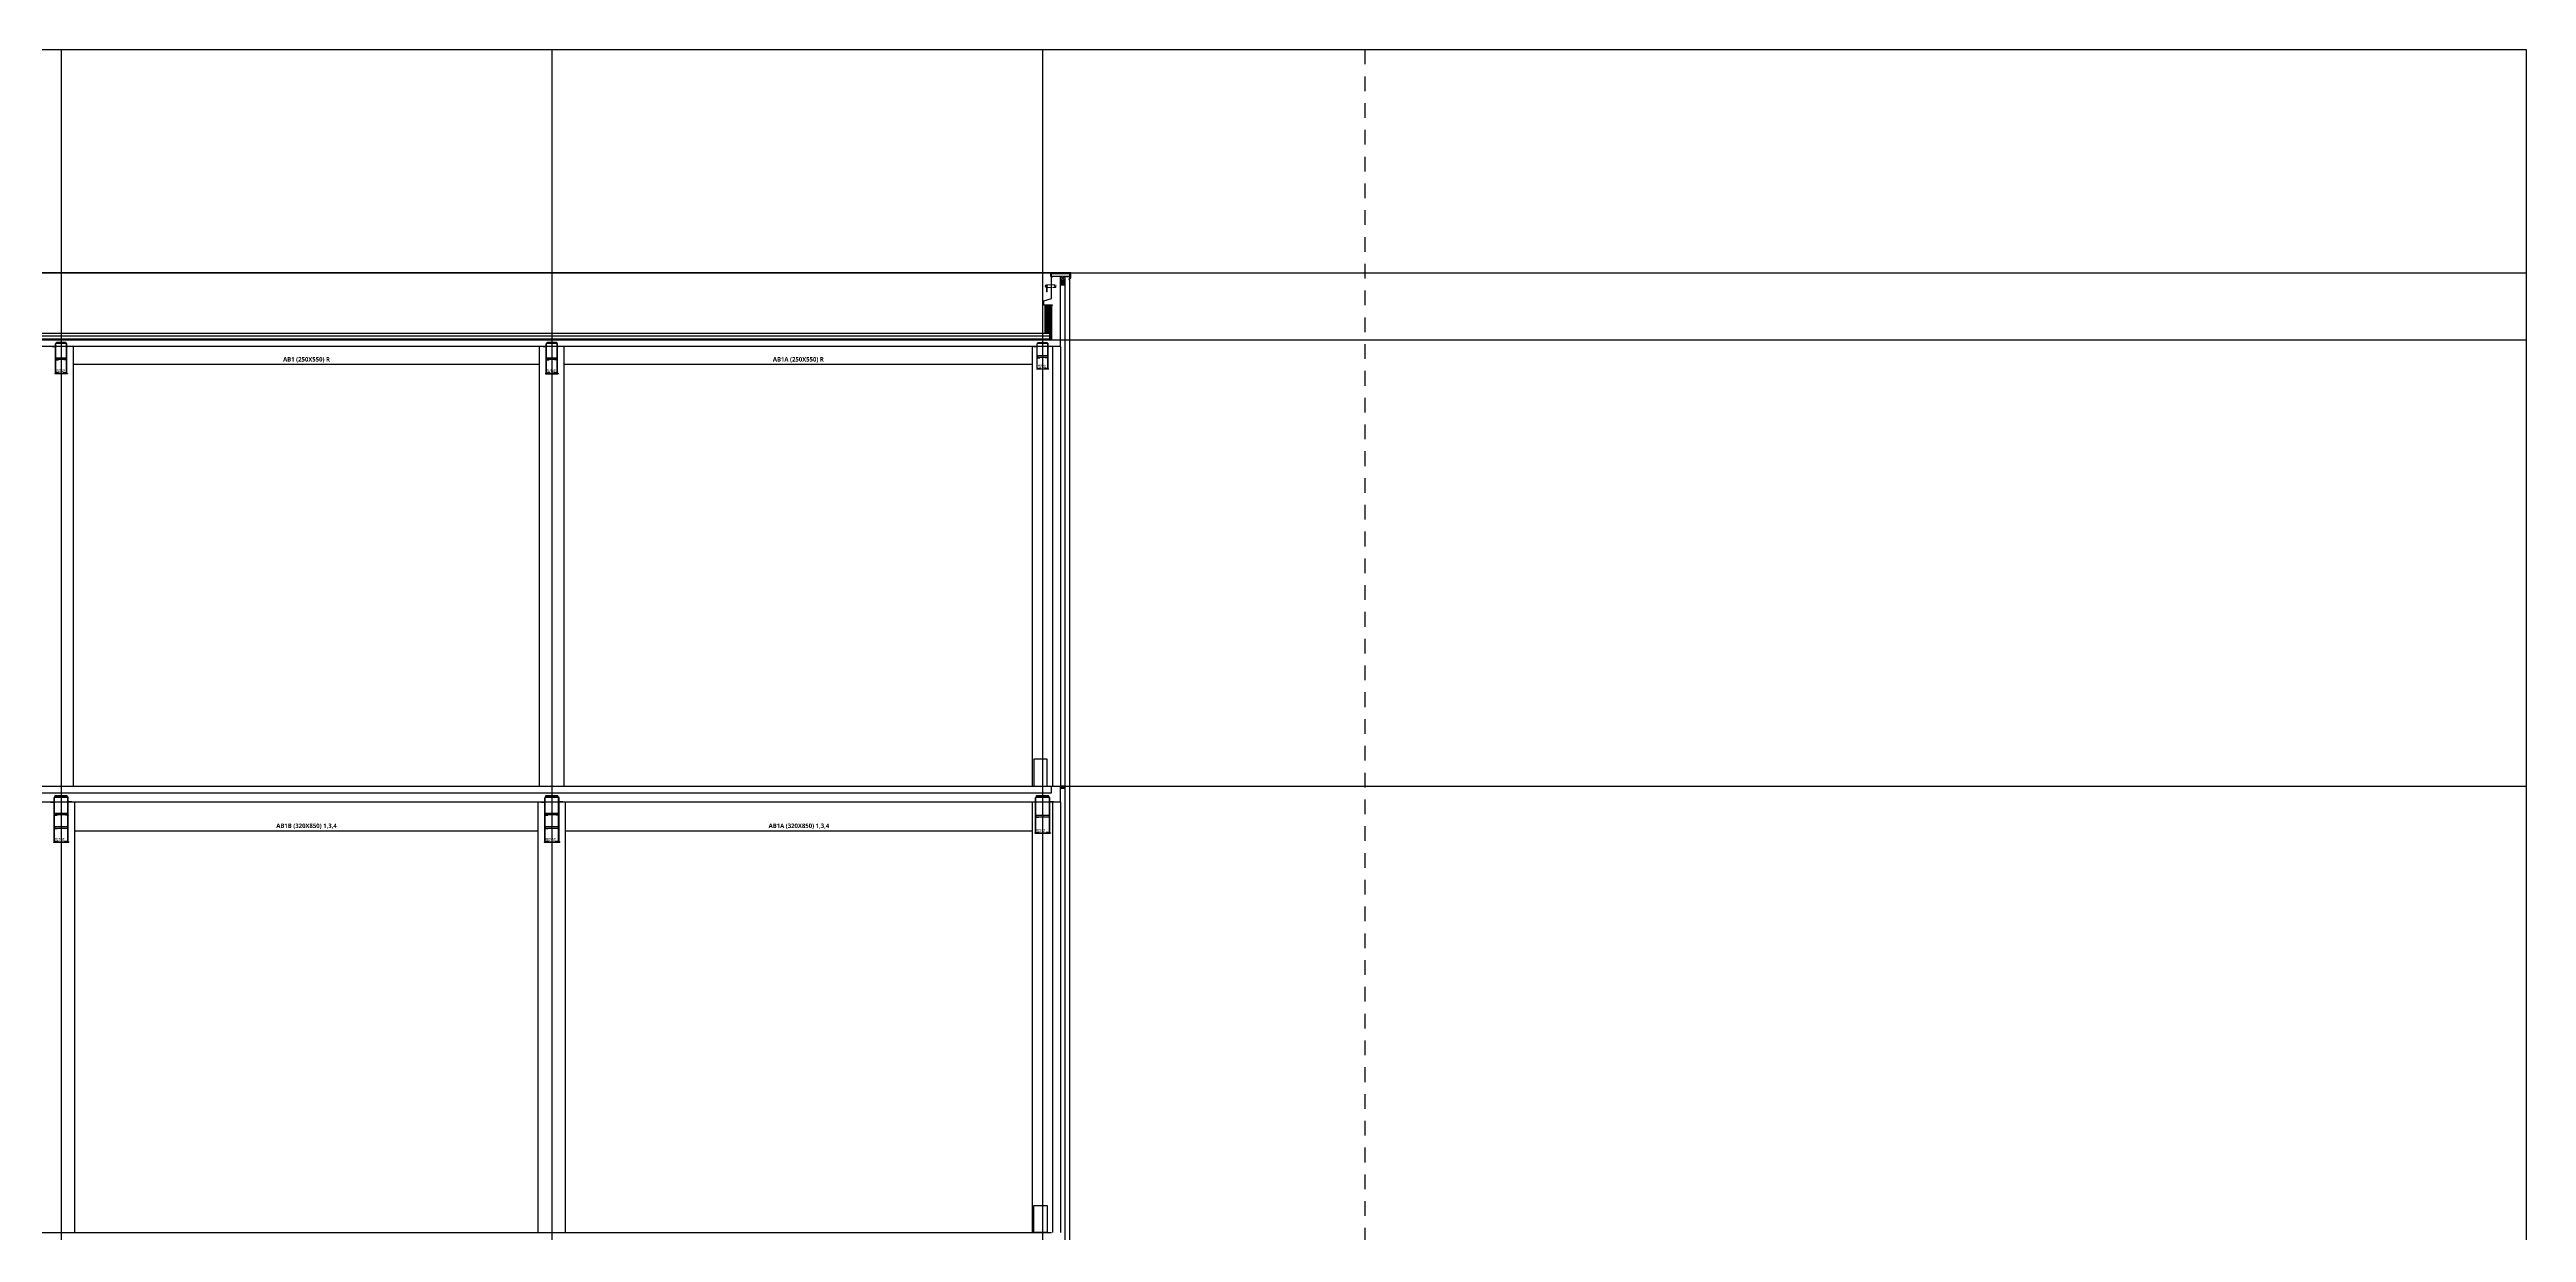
# Model space of a CAD drawing. Header units: millimetres. Extents: x -39468 to 212532, y -94717 to 83483.
# Drawn here: x 112860 to 168381, y -51298 to -24798 of the extents above; entities that cross this region are included whole.
import ezdxf
from ezdxf.enums import TextEntityAlignment as Align

# ---------------------------------------------------------------- set-up
doc = ezdxf.new("R2010")
doc.units = ezdxf.units.MM
doc.header["$LTSCALE"] = 300
doc.header["$MEASUREMENT"] = 0
for name, pattern in [('HID', [2, 1.1, -0.9]), ('HIDDEN', [0.375, 0.25, -0.125]), ('STD_CENTER', [66, 60, -2, 2, -2]), ('XR-단면도$0$HID', [2, 1.1, -0.9])]:
    doc.linetypes.add(name, pattern=pattern)
doc.layers.get('0').update_dxf_attribs({"linetype": 'CONTINUOUS'})
for name, color, linetype in [('##좌굴방지', 6, 'CONTINUOUS'), ('A-CONC-LIN1', 2, 'CONTINUOUS'), ('A-FIN-TYP1', 6, 'CONTINUOUS'), ('A-FLOR-GW', 6, 'CONTINUOUS'), ('A-ST-AXIS-CEN', 252, 'STD_CENTER'), ('A-XXXX-SOLD', 252, 'CONTINUOUS'), ('HID', 7, 'HID'), ('주단면도-1$0$A-FIN-TYP1', 6, 'CONTINUOUS'), ('주단면도-1$0$A-FLOR-FLIN-TYP2', 8, 'CONTINUOUS'), ('주단면도-1$0$A-SECT-ELEV', 8, 'CONTINUOUS'), ('주단면도-1$0$A-ST-CONC', 2, 'CONTINUOUS')]:
    doc.layers.add(name, color=color, linetype=linetype)
for name, color, linetype, lineweight in [('A-CONC-LIN2', 7, 'CONTINUOUS', 25), ('A-ELEV-LIN2', 7, 'CONTINUOUS', 25), ('A-SECT-LIN2', 6, 'CONTINUOUS', 20), ('A-WAXM-BLOC', 3, 'CONTINUOUS', 25), ('A-WAXM-PANL', 6, 'CONTINUOUS', 20), ('A-XXXX-COAT', 8, 'CONTINUOUS', 18), ('A-XXXX-HATC', 8, 'CONTINUOUS', 18), ('A-XXXX-HID', 8, 'HIDDEN', 18), ('A-XXXX-INSL2', 8, 'CONTINUOUS', 18), ('A-XXXX-STL', 3, 'CONTINUOUS', 25), ('XR-단면도$0$A-DWXK-OPEN', 1, 'XR-단면도$0$HID', 15), ('XR-단면도$0$A-SECT-LIN2', 6, 'CONTINUOUS', 20), ('XR-단면도$0$A-SECT-LIN3', 255, 'CONTINUOUS', 18)]:
    doc.layers.add(name, color=color, linetype=linetype, lineweight=lineweight)
doc.layers.add('A-XXXX-NPLT', color=144, linetype='CONTINUOUS', lineweight=15, plot=False)
doc.layers.add('Defpoint', color=161, linetype='CONTINUOUS', plot=False)
doc.styles.add('SH_대대리576', font='NanumGothicBold.ttf')
doc.styles.get("Standard").update_dxf_attribs({"font": 'NanumGothicBold.ttf'})
pattern_1 = [(45, (-39223.6069, -1801.5902), (-0.25, 0.25), [])]
pattern_2 = [(45, (-44581.6069, -4188.5902), (-0.25, 0.25), [])]
pattern_3 = [(45, (-19426.6069, -1704.5902), (-0.25, 0.25), [])]
pattern_4 = [(45, (-19426.6069, -1698.5902), (-0.25, 0.25), [])]
pattern_5 = [(45, (-39266.6069, -1604.5902), (-0.25, 0.25), [])]

# ---------------------------------------------------------------- blocks, each defined once
blk = doc.blocks.new('G$C90BF4AEE')
h = blk.add_hatch()
h.set_pattern_fill('ANSI31', color=252, scale=0.1, angle=45, style=0)
h.set_pattern_definition(pattern_1)
h.paths.add_polyline_path([(82, 905), (82, 955), (91, 955), (91, 905)])
h = blk.add_hatch()
h.set_pattern_fill('ANSI31', color=252, scale=0.1, angle=45, style=0)
h.set_pattern_definition(pattern_1)
h.paths.add_polyline_path([(217, 1019), (267, 1019), (267, 1010), (217, 1010)])
h = blk.add_hatch()
h.set_pattern_fill('ANSI31', color=252, scale=0.1, angle=45, style=0)
h.set_pattern_definition(pattern_1)
h.paths.add_polyline_path([(402, 905), (402, 955), (393, 955), (393, 905)])
at = {"layer": '##좌굴방지'}
for points in [[(398, 612), (90, 612), (90, 606), (150, 606), (150, 612)], [(98, 612), (98, 652), (390, 652), (390, 612)], [(398, 612), (398, 606), (338, 606), (338, 612)], [(394, 312), (90, 312), (90, 306), (150, 306), (150, 312)], [(98, 312), (98, 352), (386, 352), (386, 312)], [(394, 312), (394, 306), (334, 306), (334, 312)]]:
    blk.add_lwpolyline(points, dxfattribs=at)
at = {"color": 2, "linetype": 'Continuous'}
for p, q in [((0, 909), (70, 909)), ((0, 909), (0, 901)), ((0, 901), (70, 901)), ((82, 905), (82, 998)), ((82, 905), (91, 905)), ((82, 29), (82, 889)), ((90, 29), (90, 889)), ((91, 905), (91, 998)), ((103, 1019), (381, 1019)), ((103, 1010), (381, 1010)), ((393, 905), (393, 998)), ((402, 905), (393, 905)), ((394, 29), (394, 889)), ((402, 905), (402, 998)), ((402, 29), (402, 889)), ((484, 909), (414, 909)), ((484, 901), (414, 901)), ((484, 909), (484, 901)), ((102, 17), (172, 17)), ((102, 9), (172, 9)), ((172, 9), (172, 17)), ((382, 17), (312, 17)), ((312, 9), (312, 17)), ((382, 9), (312, 9))]:
    blk.add_line(p, q, dxfattribs=at)
at = {"color": 3, "linetype": 'Continuous'}
for p, q in [((107, 1019), (107, 1049)), ((107, 1049), (377, 1049)), ((107, 1019), (377, 1019)), ((377, 1019), (377, 1049)), ((67, 9), (417, 9)), ((67, 9), (67, 0)), ((67, 0), (417, 0)), ((417, 9), (417, 0))]:
    blk.add_line(p, q, dxfattribs=at)
at = {"color": 2, "linetype": 'Continuous'}
for centre, radius, start, end in [((70, 889), 20, 0, 90), ((70, 889), 12, 0, 90), ((103, 998), 21, 90, 180), ((103, 998), 12, 90, 180), ((381, 998), 21, 0, 90), ((381, 998), 12, 0, 90), ((414, 889), 20, 90, 180), ((414, 889), 12, 90, 180), ((102, 29), 20, 180, 270), ((102, 29), 12, 180, 270), ((382, 29), 20, 270, 0), ((382, 29), 12, 270, 0)]:
    blk.add_arc(centre, radius, start, end, dxfattribs=at)
at = {"layer": 'Defpoint', "linetype": 'Continuous'}
for s, p in [('AG11F (1,4)', (102, 84)), ('320 X 1109', (102, 44))]:
    blk.add_text(s, height=30, dxfattribs=at).set_placement(p, align=Align.MIDDLE_LEFT)
blk = doc.blocks.new('G$C5B602E84')
h = blk.add_hatch()
h.set_pattern_fill('ANSI31', color=252, scale=0.1, angle=45, style=0)
h.set_pattern_definition(pattern_2)
h.paths.add_polyline_path([(84, 701), (84, 751), (90, 751), (90, 701)])
h = blk.add_hatch()
h.set_pattern_fill('ANSI31', color=252, scale=0.1, angle=45, style=0)
h.set_pattern_definition(pattern_2)
h.paths.add_polyline_path([(219, 816), (269, 816), (269, 810), (219, 810)])
h = blk.add_hatch()
h.set_pattern_fill('ANSI31', color=252, scale=0.1, angle=45, style=0)
h.set_pattern_definition(pattern_2)
h.paths.add_polyline_path([(404, 701), (404, 751), (398, 751), (398, 701)])
at = {"layer": '##좌굴방지'}
for points in [[(398, 362), (90, 362), (90, 356), (150, 356), (150, 362)], [(98, 362), (98, 402), (390, 402), (390, 362)], [(398, 362), (398, 356), (338, 356), (338, 362)]]:
    blk.add_lwpolyline(points, dxfattribs=at)
at = {"color": 2, "linetype": 'Continuous'}
for p, q in [((0, 706), (72, 706)), ((0, 706), (0, 700)), ((0, 700), (72, 700)), ((84, 701), (84, 795)), ((84, 701), (90, 701)), ((84, 24), (84, 688)), ((90, 701), (90, 795)), ((90, 24), (90, 688)), ((105, 816), (383, 816)), ((105, 810), (383, 810)), ((398, 701), (398, 795)), ((404, 701), (398, 701)), ((398, 24), (398, 688)), ((404, 701), (404, 795)), ((404, 24), (404, 688)), ((488, 706), (416, 706)), ((488, 700), (416, 700)), ((488, 706), (488, 700)), ((102, 12), (164, 12)), ((102, 6), (164, 6)), ((164, 6), (164, 12)), ((386, 12), (324, 12)), ((324, 6), (324, 12)), ((386, 6), (324, 6))]:
    blk.add_line(p, q, dxfattribs=at)
at = {"color": 3, "linetype": 'Continuous'}
for p, q in [((109, 816), (109, 841)), ((109, 841), (379, 841)), ((109, 816), (379, 816)), ((379, 816), (379, 841)), ((69, 6), (419, 6)), ((69, 6), (69, 0)), ((69, 0), (419, 0)), ((419, 6), (419, 0))]:
    blk.add_line(p, q, dxfattribs=at)
at = {"color": 2, "linetype": 'Continuous'}
for centre, radius, start, end in [((72, 688), 18, 0, 90), ((72, 688), 12, 0, 90), ((105, 795), 21, 90, 180), ((105, 795), 15, 90, 180), ((383, 795), 21, 0, 90), ((383, 795), 15, 0, 90), ((416, 688), 18, 90, 180), ((416, 688), 12, 90, 180), ((102, 24), 18, 180, 270), ((102, 24), 12, 180, 270), ((386, 24), 18, 270, 0), ((386, 24), 12, 270, 0)]:
    blk.add_arc(centre, radius, start, end, dxfattribs=at)
at = {"layer": 'Defpoint', "linetype": 'Continuous'}
for s, p in [('AG12 (3,4)', (102, 79)), ('320 X 906', (102, 39))]:
    blk.add_text(s, height=30, dxfattribs=at).set_placement(p, align=Align.MIDDLE_LEFT)
blk = doc.blocks.new('G$C3A95A35F')
at = {"transparency": 33554687}
h = blk.add_hatch(dxfattribs=at)
h.set_pattern_fill('ANSI31', color=256, scale=100)
h.set_pattern_definition([(45, (-779551.384, 1288099.755), (-8.83883476, 8.83883476), [])])
h.paths.add_polyline_path([(0, 50), (0, 0), (100, 0), (100, 50)])
blk.add_lwpolyline([(0, 50), (0, 0), (100, 0), (100, 50)], close=True)
blk = doc.blocks.new('G$C9FF622DB')
h = blk.add_hatch()
h.set_pattern_fill('ANSI31', color=252, scale=0.1, angle=45, style=0)
h.set_pattern_definition(pattern_3)
h.paths.add_polyline_path([(74, 601), (74, 636), (80, 636), (80, 601)])
h = blk.add_hatch()
h.set_pattern_fill('ANSI31', color=252, scale=0.1, angle=45, style=0)
h.set_pattern_definition(pattern_3)
h.paths.add_polyline_path([(174, 681), (224, 681), (224, 675), (174, 675)])
h = blk.add_hatch()
h.set_pattern_fill('ANSI31', color=252, scale=0.1, angle=45, style=0)
h.set_pattern_definition(pattern_3)
h.paths.add_polyline_path([(324, 601), (324, 636), (318, 636), (318, 601)])
at = {"layer": '##좌굴방지'}
for points in [[(318, 309), (80, 309), (80, 303), (140, 303), (140, 309)], [(88, 309), (88, 349), (310, 349), (310, 309)], [(318, 309), (318, 303), (258, 303), (258, 309)]]:
    blk.add_lwpolyline(points, dxfattribs=at)
at = {"color": 2, "linetype": 'Continuous'}
for p, q in [((0, 606), (62, 606)), ((0, 606), (0, 600)), ((0, 600), (62, 600)), ((74, 601), (74, 660)), ((74, 601), (80, 601)), ((74, 24), (74, 588)), ((80, 601), (80, 660)), ((80, 24), (80, 588)), ((95, 681), (303, 681)), ((95, 675), (303, 675)), ((318, 601), (318, 660)), ((324, 601), (318, 601)), ((318, 24), (318, 588)), ((324, 601), (324, 660)), ((324, 24), (324, 588)), ((398, 606), (336, 606)), ((398, 600), (336, 600)), ((398, 606), (398, 600)), ((92, 12), (154, 12)), ((92, 6), (154, 6)), ((154, 6), (154, 12)), ((306, 12), (244, 12)), ((244, 6), (244, 12)), ((306, 6), (244, 6))]:
    blk.add_line(p, q, dxfattribs=at)
at = {"color": 3, "linetype": 'Continuous'}
for p, q in [((99, 681), (99, 701)), ((99, 701), (299, 701)), ((99, 681), (299, 681)), ((299, 681), (299, 701)), ((59, 6), (339, 6)), ((59, 6), (59, 0)), ((59, 0), (339, 0)), ((339, 6), (339, 0))]:
    blk.add_line(p, q, dxfattribs=at)
at = {"color": 2, "linetype": 'Continuous'}
for centre, radius, start, end in [((62, 588), 18, 0, 90), ((62, 588), 12, 0, 90), ((95, 660), 21, 90, 180), ((95, 660), 15, 90, 180), ((303, 660), 21, 0, 90), ((303, 660), 15, 0, 90), ((336, 588), 18, 90, 180), ((336, 588), 12, 90, 180), ((92, 24), 18, 180, 270), ((92, 24), 12, 180, 270), ((306, 24), 18, 270, 0), ((306, 24), 12, 270, 0)]:
    blk.add_arc(centre, radius, start, end, dxfattribs=at)
at = {"layer": 'Defpoint', "linetype": 'Continuous'}
for s, p in [('AG11B (R)', (92, 79)), ('250 X 756', (92, 39))]:
    blk.add_text(s, height=30, dxfattribs=at).set_placement(p, align=Align.MIDDLE_LEFT)
blk = doc.blocks.new('G$C2051F2D3')
h = blk.add_hatch()
h.set_pattern_fill('ANSI31', color=252, scale=0.1, angle=45, style=0)
h.set_pattern_definition(pattern_4)
h.paths.add_polyline_path([(74, 607), (74, 642), (80, 642), (80, 607)])
h = blk.add_hatch()
h.set_pattern_fill('ANSI31', color=252, scale=0.1, angle=45, style=0)
h.set_pattern_definition(pattern_4)
h.paths.add_polyline_path([(174, 687), (224, 687), (224, 681), (174, 681)])
h = blk.add_hatch()
h.set_pattern_fill('ANSI31', color=252, scale=0.1, angle=45, style=0)
h.set_pattern_definition(pattern_4)
h.paths.add_polyline_path([(324, 607), (324, 642), (318, 642), (318, 607)])
at = {"layer": '##좌굴방지'}
for points in [[(318, 315), (80, 315), (80, 309), (140, 309), (140, 315)], [(88, 315), (88, 355), (310, 355), (310, 315)], [(318, 315), (318, 309), (258, 309), (258, 315)]]:
    blk.add_lwpolyline(points, dxfattribs=at)
at = {"color": 2, "linetype": 'Continuous'}
for p, q in [((0, 612), (62, 612)), ((0, 612), (0, 606)), ((0, 606), (62, 606)), ((74, 607), (74, 666)), ((74, 607), (80, 607)), ((74, 30), (74, 594)), ((80, 607), (80, 666)), ((80, 30), (80, 594)), ((95, 687), (303, 687)), ((95, 681), (303, 681)), ((318, 607), (318, 666)), ((324, 607), (318, 607)), ((318, 30), (318, 594)), ((324, 607), (324, 666)), ((324, 30), (324, 594)), ((398, 612), (336, 612)), ((398, 606), (336, 606)), ((398, 612), (398, 606)), ((92, 18), (154, 18)), ((92, 12), (154, 12)), ((154, 12), (154, 18)), ((306, 18), (244, 18)), ((244, 12), (244, 18)), ((306, 12), (244, 12))]:
    blk.add_line(p, q, dxfattribs=at)
at = {"color": 3, "linetype": 'Continuous'}
for p, q in [((99, 687), (99, 707)), ((99, 707), (299, 707)), ((99, 687), (299, 687)), ((299, 687), (299, 707)), ((59, 12), (339, 12)), ((59, 12), (59, 0)), ((59, 0), (339, 0)), ((339, 12), (339, 0))]:
    blk.add_line(p, q, dxfattribs=at)
at = {"color": 2, "linetype": 'Continuous'}
for centre, radius, start, end in [((62, 594), 18, 0, 90), ((62, 594), 12, 0, 90), ((95, 666), 21, 90, 180), ((95, 666), 15, 90, 180), ((303, 666), 21, 0, 90), ((303, 666), 15, 0, 90), ((336, 594), 18, 90, 180), ((336, 594), 12, 90, 180), ((92, 30), 18, 180, 270), ((92, 30), 12, 180, 270), ((306, 30), 18, 270, 0), ((306, 30), 12, 270, 0)]:
    blk.add_arc(centre, radius, start, end, dxfattribs=at)
at = {"layer": 'Defpoint', "linetype": 'Continuous'}
for s, p in [('AG11A (R)', (92, 85)), ('250 X 762', (92, 45))]:
    blk.add_text(s, height=30, dxfattribs=at).set_placement(p, align=Align.MIDDLE_LEFT)
blk = doc.blocks.new('G$CEEB1B023')
h = blk.add_hatch()
h.set_pattern_fill('ANSI31', color=252, scale=0.1, angle=45, style=0)
h.set_pattern_definition(pattern_5)
h.paths.add_polyline_path([(174, 581), (224, 581), (224, 575), (174, 575)])
h = blk.add_hatch()
h.set_pattern_fill('ANSI31', color=252, scale=0.1, angle=45, style=0)
h.set_pattern_definition(pattern_5)
h.paths.add_polyline_path([(74, 500), (74, 535), (80, 535), (80, 500)])
h = blk.add_hatch()
h.set_pattern_fill('ANSI31', color=252, scale=0.1, angle=45, style=0)
h.set_pattern_definition(pattern_5)
h.paths.add_polyline_path([(324, 500), (324, 535), (318, 535), (318, 500)])
at = {"layer": '##좌굴방지'}
for points in [[(318, 259), (80, 259), (80, 253), (140, 253), (140, 259)], [(88, 259), (88, 299), (310, 299), (310, 259)], [(318, 259), (318, 253), (258, 253), (258, 259)]]:
    blk.add_lwpolyline(points, dxfattribs=at)
at = {"color": 2, "linetype": 'Continuous'}
for p, q in [((74, 500), (74, 560)), ((80, 500), (80, 560)), ((95, 581), (303, 581)), ((95, 575), (303, 575)), ((318, 500), (318, 560)), ((324, 500), (324, 560)), ((0, 506), (60, 506)), ((0, 506), (0, 500)), ((0, 500), (60, 500)), ((74, 500), (80, 500)), ((74, 26), (74, 486)), ((80, 26), (80, 486)), ((94, 12), (154, 12)), ((94, 6), (154, 6)), ((154, 6), (154, 12)), ((304, 12), (244, 12)), ((244, 6), (244, 12)), ((304, 6), (244, 6)), ((324, 500), (318, 500)), ((318, 26), (318, 486)), ((324, 26), (324, 486)), ((398, 506), (338, 506)), ((398, 500), (338, 500)), ((398, 506), (398, 500))]:
    blk.add_line(p, q, dxfattribs=at)
at = {"color": 3, "linetype": 'Continuous'}
for p, q in [((99, 581), (99, 590)), ((99, 590), (299, 590)), ((99, 581), (299, 581)), ((299, 581), (299, 590)), ((59, 6), (339, 6)), ((59, 6), (59, 0)), ((59, 0), (339, 0)), ((339, 6), (339, 0))]:
    blk.add_line(p, q, dxfattribs=at)
at = {"color": 2, "linetype": 'Continuous'}
for centre, radius, start, end in [((95, 560), 21, 90, 180), ((95, 560), 15, 90, 180), ((303, 560), 21, 0, 90), ((303, 560), 15, 0, 90), ((60, 486), 20, 0, 90), ((60, 486), 14, 0, 90), ((94, 26), 20, 180, 270), ((94, 26), 14, 180, 270), ((304, 26), 20, 270, 0), ((304, 26), 14, 270, 0), ((338, 486), 20, 90, 180), ((338, 486), 14, 90, 180)]:
    blk.add_arc(centre, radius, start, end, dxfattribs=at)
at = {"layer": 'Defpoint', "linetype": 'Continuous'}
for s, p in [('AG12 (R)', (94, 81)), ('250 X 656', (94, 41))]:
    blk.add_text(s, height=30, dxfattribs=at).set_placement(p, align=Align.MIDDLE_LEFT)

msp = doc.modelspace()

# ---------------------------------------------------------------- hatches: boundary and pattern name
at = {"layer": 'A-XXXX-HATC'}
h = msp.add_hatch(dxfattribs=at)
h.set_pattern_fill('ANSI37', color=256, scale=100, angle=180)
h.set_pattern_definition([(45, (77254.828, -191488.087), (-8.8388348, 8.8388348), []), (135, (77254.828, -191488.087), (-8.8388348, -8.8388348), [])])
h.paths.add_polyline_path([(135280, -31278), (135280, -31148), (135300, -31148), (135300, -31260), (135282, -31278)])
at = {"layer": 'A-XXXX-SOLD'}
h = msp.add_hatch(dxfattribs=at)
h.set_pattern_fill('ANSI31', color=256, scale=5, angle=180)
h.set_pattern_definition([(45, (-7342.067, -355488.087), (-11.22532015, 11.22532015), [])])
h.paths.add_polyline_path([(135190, -30528), (135280, -30528), (135280, -31148), (135190, -31148)])

# ---------------------------------------------------------------- linework, layer by layer
for p, q in [((113399, -41298), (113399, -31448)), ((123841, -41298), (123841, -31448)), ((124399, -41298), (124399, -31448)), ((134891, -41298), (134891, -31448)), ((135349, -41298), (135349, -31448)), ((113424, -51298), (113424, -41648)), ((123816, -51298), (123816, -41648)), ((124424, -51298), (124424, -41648)), ((134891, -51298), (134891, -41648)), ((135349, -51298), (135349, -41648))]:
    msp.add_line(p, q)
at = {"layer": 'A-CONC-LIN1'}
for p, q in [((135150, -30428), (135320, -30378)), ((135150, -30528), (135150, -30428)), ((135160, -30528), (135150, -30528)), ((135170, -30523), (135160, -30523)), ((135160, -30523), (135160, -30528)), ((135170, -30528), (135170, -30523)), ((135340, -30528), (135170, -30528)), ((135320, -30538), (135340, -30528)), ((135320, -31298), (135320, -30538))]:
    msp.add_line(p, q, dxfattribs=at)
at = {"layer": 'A-CONC-LIN2'}
msp.add_line((135280, -31278), (135280, -31148), dxfattribs=at)
at = {"layer": 'A-ELEV-LIN2'}
for p, q in [((113399, -31848), (123841, -31848)), ((124399, -31848), (134891, -31848)), ((113424, -42298), (123816, -42298)), ((124424, -42298), (134891, -42298))]:
    msp.add_line(p, q, dxfattribs=at)
at = {"layer": 'A-FIN-TYP1'}
for p, q in [((135170, -30528), (135170, -31148)), ((135300, -31260), (135300, -30528)), ((35958, -31278), (135282, -31278)), ((135282, -31278), (135300, -31260)), ((135290, -31298), (135320, -31268)), ((35920, -41298), (135320, -41298))]:
    msp.add_line(p, q, dxfattribs=at)
for points in [[(35940, -31148), (135280, -31148)], [(35960, -31208), (135280, -31208)], [(35920, -51298), (135320, -51298)]]:
    msp.add_lwpolyline(points, dxfattribs=at)
for points in [[(135220, -40698), (134920, -40698), (134920, -41298), (135220, -41298)], [(134920, -50698), (135220, -50698), (135220, -51298), (134920, -51298)]]:
    msp.add_lwpolyline(points, close=True, dxfattribs=at)
at = {"layer": 'A-FLOR-GW'}
for p, q in [((135620, -29898), (135620, -60548)), ((135720, -29873), (135720, -60548))]:
    msp.add_line(p, q, dxfattribs=at)
at = {"layer": 'A-SECT-LIN2'}
msp.add_line((135320, -30128), (135225, -30128), dxfattribs=at)
msp.add_lwpolyline([(135206, -30128, -1), (135206, -30068), (135320, -30068)], format="xyb", dxfattribs=at)
msp.add_lwpolyline([(135225, -30098, 1), (135206, -30098), (135206, -30217, 1), (135225, -30217)], format="xyb", close=True, dxfattribs=at)
msp.add_arc((135215, -30098), 12.4, 320.0084, 219.9916, dxfattribs=at)
at = {"layer": 'A-ST-AXIS-CEN', "linetype": 'Continuous'}
for p, q in [((113120, -24798), (113120, -79298)), ((124120, -24798), (124120, -79298)), ((135120, -24798), (135120, -79298)), ((-5170, -29798), (168381, -29798)), ((-5170, -31298), (168381, -31298)), ((-5170, -41298), (168381, -41298))]:
    msp.add_line(p, q, dxfattribs=at)
at = {"layer": 'A-WAXM-BLOC'}
for p, q in [((135190, -30528), (135190, -31148)), ((135280, -30528), (135280, -31148)), ((135190, -30548), (135280, -30548)), ((135190, -30608), (135280, -30608)), ((135190, -30668), (135280, -30668)), ((135190, -30728), (135280, -30728)), ((135190, -30788), (135280, -30788)), ((135190, -30848), (135280, -30848)), ((135190, -30908), (135280, -30908)), ((135190, -30968), (135280, -30968)), ((135190, -31028), (135280, -31028)), ((135190, -31088), (135280, -31088))]:
    msp.add_line(p, q, dxfattribs=at)
at = {"layer": 'A-WAXM-PANL'}
for p, q in [((135320, -29873), (135320, -29823)), ((135320, -29823), (135720, -29823)), ((135720, -29873), (135320, -29873)), ((135720, -29873), (135720, -29823))]:
    msp.add_line(p, q, dxfattribs=at)
at = {"layer": 'A-XXXX-COAT'}
for p, q in [((135318, -29897), (135318, -29897)), ((135318, -29897), (135318, -29897)), ((135318, -29898), (135318, -29897)), ((135318, -29902), (135318, -29898)), ((135329, -29898), (135318, -29898)), ((135318, -29902), (135318, -29903)), ((135318, -29902), (135329, -29902)), ((135318, -29903), (135318, -29903)), ((135318, -29903), (135318, -29903)), ((135329, -29902), (135329, -29898)), ((135577, -29891), (135579, -29888)), ((135580, -29891), (135577, -29891)), ((135577, -29891), (135579, -29893)), ((135579, -29888), (135620, -29888)), ((135583, -29893), (135579, -29893)), ((135620, -29893), (135579, -29893)), ((135580, -29891), (135584, -29888)), ((135586, -29890), (135583, -29893)), ((135584, -29888), (135586, -29890)), ((135587, -29887), (135586, -29888)), ((135587, -29894), (135586, -29893)), ((135620, -29887), (135587, -29887)), ((135620, -29894), (135587, -29894)), ((135620, -29887), (135620, -29894)), ((135620, -29888), (135720, -29888)), ((135620, -29893), (135720, -29893)), ((135712, -29955), (135712, -29951)), ((135712, -29951), (135722, -29951)), ((135722, -29955), (135712, -29955)), ((135720, -29901), (135720, -29881)), ((135722, -29881), (135720, -29881)), ((135722, -29901), (135720, -29901)), ((135722, -29881), (135722, -29901)), ((135723, -29886), (135722, -29886)), ((135722, -29896), (135723, -29896)), ((135722, -29949), (135723, -29949)), ((135722, -29951), (135722, -29949)), ((135722, -29955), (135722, -29951)), ((135722, -29955), (135722, -29956)), ((135722, -29956), (135723, -29956)), ((135723, -29887), (135723, -29886)), ((135723, -29887), (135723, -29895)), ((135728, -29887), (135723, -29887)), ((135728, -29888), (135723, -29888)), ((135728, -29893), (135723, -29893)), ((135723, -29895), (135728, -29895)), ((135723, -29895), (135723, -29895)), ((135723, -29949), (135723, -29950)), ((135723, -29956), (135723, -29955)), ((135728, -29887), (135728, -29888)), ((135728, -29888), (135728, -29889)), ((135728, -29888), (135728, -29888)), ((135728, -29893), (135728, -29889)), ((135728, -29893), (135728, -29894)), ((135728, -29893), (135728, -29893)), ((135728, -29894), (135728, -29894))]:
    msp.add_line(p, q, dxfattribs=at)
for points in [[(135317, -29900), (135317, -29900), (135316, -29900, 0.327973), (135318, -29903), (135318, -29900), (135318, -29897, 0.327973), (135316, -29900)], [(135724, -29952), (135724, -29953), (135725, -29953, -0.327973), (135723, -29955), (135723, -29953), (135723, -29950, -0.327973), (135725, -29952)]]:
    msp.add_lwpolyline(points, format="xyb", close=True, dxfattribs=at)
for points in [[(135329, -29901), (135330, -29901), (135331, -29900), (135330, -29899), (135329, -29899)], [(135712, -29954), (135710, -29954), (135709, -29953), (135710, -29952), (135712, -29952)]]:
    msp.add_lwpolyline(points, dxfattribs=at)
for centre, start, end in [((135723, -29886), 0, 90), ((135723, -29895), 270, 0), ((135728, -29887), 0, 90), ((135728, -29889), 0, 45), ((135728, -29893), 315, 0), ((135728, -29894), 270, 0), ((135728, -29894), 0, 45)]:
    msp.add_arc(centre, 0.5, start, end, dxfattribs=at)
at = {"layer": 'A-XXXX-HID', "linetype": 'HIDDEN'}
msp.add_lwpolyline([(135320, -30068), (135413, -30068), (135413, -30128), (135320, -30128)], dxfattribs=at)
at = {"layer": 'A-XXXX-HID'}
msp.add_lwpolyline([(135320, -30128), (135320, -30068)], dxfattribs=at)
at = {"layer": 'A-XXXX-HID', "linetype": 'HIDDEN'}
msp.add_circle((135388, -30098), 6.5, dxfattribs=at)
at = {"layer": 'A-XXXX-INSL2'}
for p, q in [((135533, -29973), (135538, -29975)), ((135538, -29975), (135542, -29980)), ((135542, -29980), (135542, -29986)), ((135544, -29980), (135547, -29975)), ((135544, -29986), (135544, -29980)), ((135547, -29975), (135553, -29973)), ((135553, -29973), (135558, -29975)), ((135558, -29975), (135562, -29980)), ((135562, -29980), (135562, -29986)), ((135564, -29980), (135567, -29975)), ((135564, -29986), (135564, -29980)), ((135567, -29975), (135573, -29973)), ((135573, -29973), (135578, -29975)), ((135578, -29975), (135582, -29980)), ((135582, -29980), (135582, -29986)), ((135584, -29980), (135587, -29975)), ((135584, -29986), (135584, -29980)), ((135587, -29975), (135593, -29973)), ((135593, -29973), (135598, -29975)), ((135598, -29975), (135602, -29980)), ((135602, -29980), (135602, -29986)), ((135604, -29980), (135607, -29975)), ((135604, -29986), (135604, -29980)), ((135607, -29975), (135613, -29973)), ((135613, -29973), (135618, -29975)), ((135618, -29975), (135620, -29978)), ((135520, -30073), (135620, -30073)), ((135520, -30078), (135620, -30078)), ((135533, -30023), (135538, -30025)), ((135542, -29986), (135534, -30011)), ((135534, -30011), (135534, -30016)), ((135534, -30016), (135537, -30021)), ((135542, -30036), (135534, -30061)), ((135534, -30061), (135534, -30066)), ((135534, -30066), (135537, -30071)), ((135537, -30021), (135543, -30023)), ((135537, -30071), (135543, -30073)), ((135538, -30025), (135542, -30030)), ((135542, -30030), (135542, -30036)), ((135543, -30023), (135548, -30021)), ((135543, -30073), (135548, -30071)), ((135552, -30011), (135544, -29986)), ((135544, -30030), (135547, -30025)), ((135544, -30036), (135544, -30030)), ((135552, -30061), (135544, -30036)), ((135547, -30025), (135553, -30023)), ((135548, -30021), (135552, -30016)), ((135548, -30071), (135552, -30066)), ((135552, -30016), (135552, -30011)), ((135552, -30066), (135552, -30061)), ((135553, -30023), (135558, -30025)), ((135562, -29986), (135554, -30011)), ((135554, -30011), (135554, -30016)), ((135554, -30016), (135557, -30021)), ((135562, -30036), (135554, -30061)), ((135554, -30061), (135554, -30066)), ((135554, -30066), (135557, -30071)), ((135557, -30021), (135563, -30023)), ((135557, -30071), (135563, -30073)), ((135558, -30025), (135562, -30030)), ((135562, -30030), (135562, -30036)), ((135563, -30023), (135568, -30021)), ((135563, -30073), (135568, -30071)), ((135572, -30011), (135564, -29986)), ((135564, -30030), (135567, -30025)), ((135564, -30036), (135564, -30030)), ((135572, -30061), (135564, -30036)), ((135567, -30025), (135573, -30023)), ((135568, -30021), (135572, -30016)), ((135568, -30071), (135572, -30066)), ((135572, -30016), (135572, -30011)), ((135572, -30066), (135572, -30061)), ((135573, -30023), (135578, -30025)), ((135582, -29986), (135574, -30011)), ((135574, -30011), (135574, -30016)), ((135574, -30016), (135577, -30021)), ((135582, -30036), (135574, -30061)), ((135574, -30061), (135574, -30066)), ((135574, -30066), (135577, -30071)), ((135577, -30021), (135583, -30023)), ((135577, -30071), (135583, -30073)), ((135578, -30025), (135582, -30030)), ((135582, -30030), (135582, -30036)), ((135583, -30023), (135588, -30021)), ((135583, -30073), (135588, -30071)), ((135592, -30011), (135584, -29986)), ((135584, -30030), (135587, -30025)), ((135584, -30036), (135584, -30030)), ((135592, -30061), (135584, -30036)), ((135587, -30025), (135593, -30023)), ((135588, -30021), (135592, -30016)), ((135588, -30071), (135592, -30066)), ((135592, -30016), (135592, -30011)), ((135592, -30066), (135592, -30061)), ((135593, -30023), (135598, -30025)), ((135602, -29986), (135594, -30011)), ((135594, -30011), (135594, -30016)), ((135594, -30016), (135597, -30021)), ((135602, -30036), (135594, -30061)), ((135594, -30061), (135594, -30066)), ((135594, -30066), (135597, -30071)), ((135597, -30021), (135603, -30023)), ((135597, -30071), (135603, -30073)), ((135598, -30025), (135602, -30030)), ((135602, -30030), (135602, -30036)), ((135603, -30023), (135608, -30021)), ((135603, -30073), (135608, -30071)), ((135612, -30011), (135604, -29986)), ((135604, -30030), (135607, -30025)), ((135604, -30036), (135604, -30030)), ((135612, -30061), (135604, -30036)), ((135607, -30025), (135613, -30023)), ((135608, -30021), (135612, -30016)), ((135608, -30071), (135612, -30066)), ((135612, -30016), (135612, -30011)), ((135612, -30066), (135612, -30061)), ((135613, -30023), (135618, -30025)), ((135620, -29990), (135614, -30011)), ((135614, -30011), (135614, -30016)), ((135614, -30016), (135617, -30021)), ((135620, -30040), (135614, -30061)), ((135614, -30061), (135614, -30066)), ((135614, -30066), (135617, -30071)), ((135617, -30021), (135620, -30022)), ((135617, -30071), (135620, -30072)), ((135618, -30025), (135620, -30028))]:
    msp.add_line(p, q, dxfattribs=at)
at = {"layer": 'A-XXXX-STL'}
for p, q in [((135752, -29798), (135298, -29818)), ((135298, -29818), (135298, -29878)), ((135298, -29878), (135318, -29878)), ((135750, -29800), (135300, -29820)), ((135300, -29820), (135300, -29876)), ((135300, -29876), (135320, -29876)), ((135318, -29878), (135318, -29908)), ((135318, -29908), (135320, -29908)), ((135320, -29876), (135320, -29908)), ((135720, -29958), (135720, -29916)), ((135720, -29916), (135750, -29916)), ((135722, -29958), (135720, -29958)), ((135722, -29958), (135722, -29918)), ((135722, -29918), (135752, -29918)), ((135750, -29916), (135750, -29800)), ((135752, -29918), (135752, -29798))]:
    msp.add_line(p, q, dxfattribs=at)
at = {"layer": 'Defpoint'}
msp.add_lwpolyline([(-5170, -24798), (168376, -24798), (168376, -79298), (-5170, -79298)], close=True, dxfattribs=at)
at = {"layer": 'HID'}
msp.add_line((142343, -24798), (142343, -79298), dxfattribs=at)
at = {"layer": 'HID', "color": 8}
for p, q in [((135310, -30528), (135310, -31264)), ((135340, -30528), (135315, -30534)), ((35954, -31288), (135286, -31288)), ((135286, -31288), (135310, -31264))]:
    msp.add_line(p, q, dxfattribs=at)
at = {"layer": 'XR-단면도$0$A-DWXK-OPEN'}
for p, q in [((135525, -29878), (135615, -29968)), ((135525, -29968), (135615, -29878))]:
    msp.add_line(p, q, dxfattribs=at)
at = {"layer": 'XR-단면도$0$A-SECT-LIN2'}
for p, q in [((135670, -29873), (135520, -29873)), ((135520, -29973), (135620, -29973)), ((135620, -29973), (135620, -29873))]:
    msp.add_line(p, q, dxfattribs=at)
at = {"layer": 'XR-단면도$0$A-SECT-LIN3'}
for p, q in [((135615, -29878), (135525, -29878)), ((135525, -29968), (135525, -29878)), ((135525, -29968), (135615, -29968)), ((135615, -29968), (135615, -29878))]:
    msp.add_line(p, q, dxfattribs=at)
at = {"layer": '주단면도-1$0$A-FIN-TYP1'}
msp.add_line((135520, -31448), (135520, -31298), dxfattribs=at)
msp.add_lwpolyline([(135300, -30528), (135300, -31260)], dxfattribs=at)
at = {"layer": '주단면도-1$0$A-FLOR-FLIN-TYP2'}
for points in [[(135520, -31448), (135520, -41298)], [(135520, -41648), (135520, -51298)]]:
    msp.add_lwpolyline(points, dxfattribs=at)
at = {"layer": '주단면도-1$0$A-SECT-ELEV', "color": 8}
msp.add_line((135752, -29798), (35488, -29798), dxfattribs=at)
at = {"layer": '주단면도-1$0$A-ST-CONC'}
for p, q in [((135320, -30378), (135320, -29873)), ((135520, -31448), (135520, -29873)), ((135320, -30538), (135320, -31298)), ((135520, -31448), (35720, -31448)), ((35920, -31298), (135320, -31298)), ((35920, -41448), (135320, -41448)), ((135320, -41448), (135320, -41298)), ((135320, -41298), (135520, -41298)), ((135520, -41648), (135520, -41298)), ((35720, -41648), (135520, -41648))]:
    msp.add_line(p, q, dxfattribs=at)
msp.add_lwpolyline([(135320, -29873), (135520, -29873)], dxfattribs=at)

# ---------------------------------------------------------------- block references
for name, p in [('G$C9FF622DB', (112921, -32054)), ('G$C2051F2D3', (123921, -32060)), ('G$CEEB1B023', (134921, -31954)), ('G$C90BF4AEE', (112878, -42557)), ('G$C90BF4AEE', (123878, -42557)), ('G$C5B602E84', (134876, -42354)), ('G$C3A95A35F', (135520, -41348))]:
    msp.add_blockref(name, p)

# ---------------------------------------------------------------- texts
at = {"layer": 'A-XXXX-NPLT', "style": 'SH_대대리576'}
for s, p in [('AB1 (250X550) R', (118620, -31748)), ('AB1A (250X550) R', (129645, -31748)), ('AB1B (320X850) 1,3,4', (118620, -42198)), ('AB1A (320X850) 1,3,4', (129658, -42198))]:
    msp.add_text(s, height=100, dxfattribs=at).set_placement(p, align=Align.MIDDLE)

doc.saveas('drawing.dxf')
